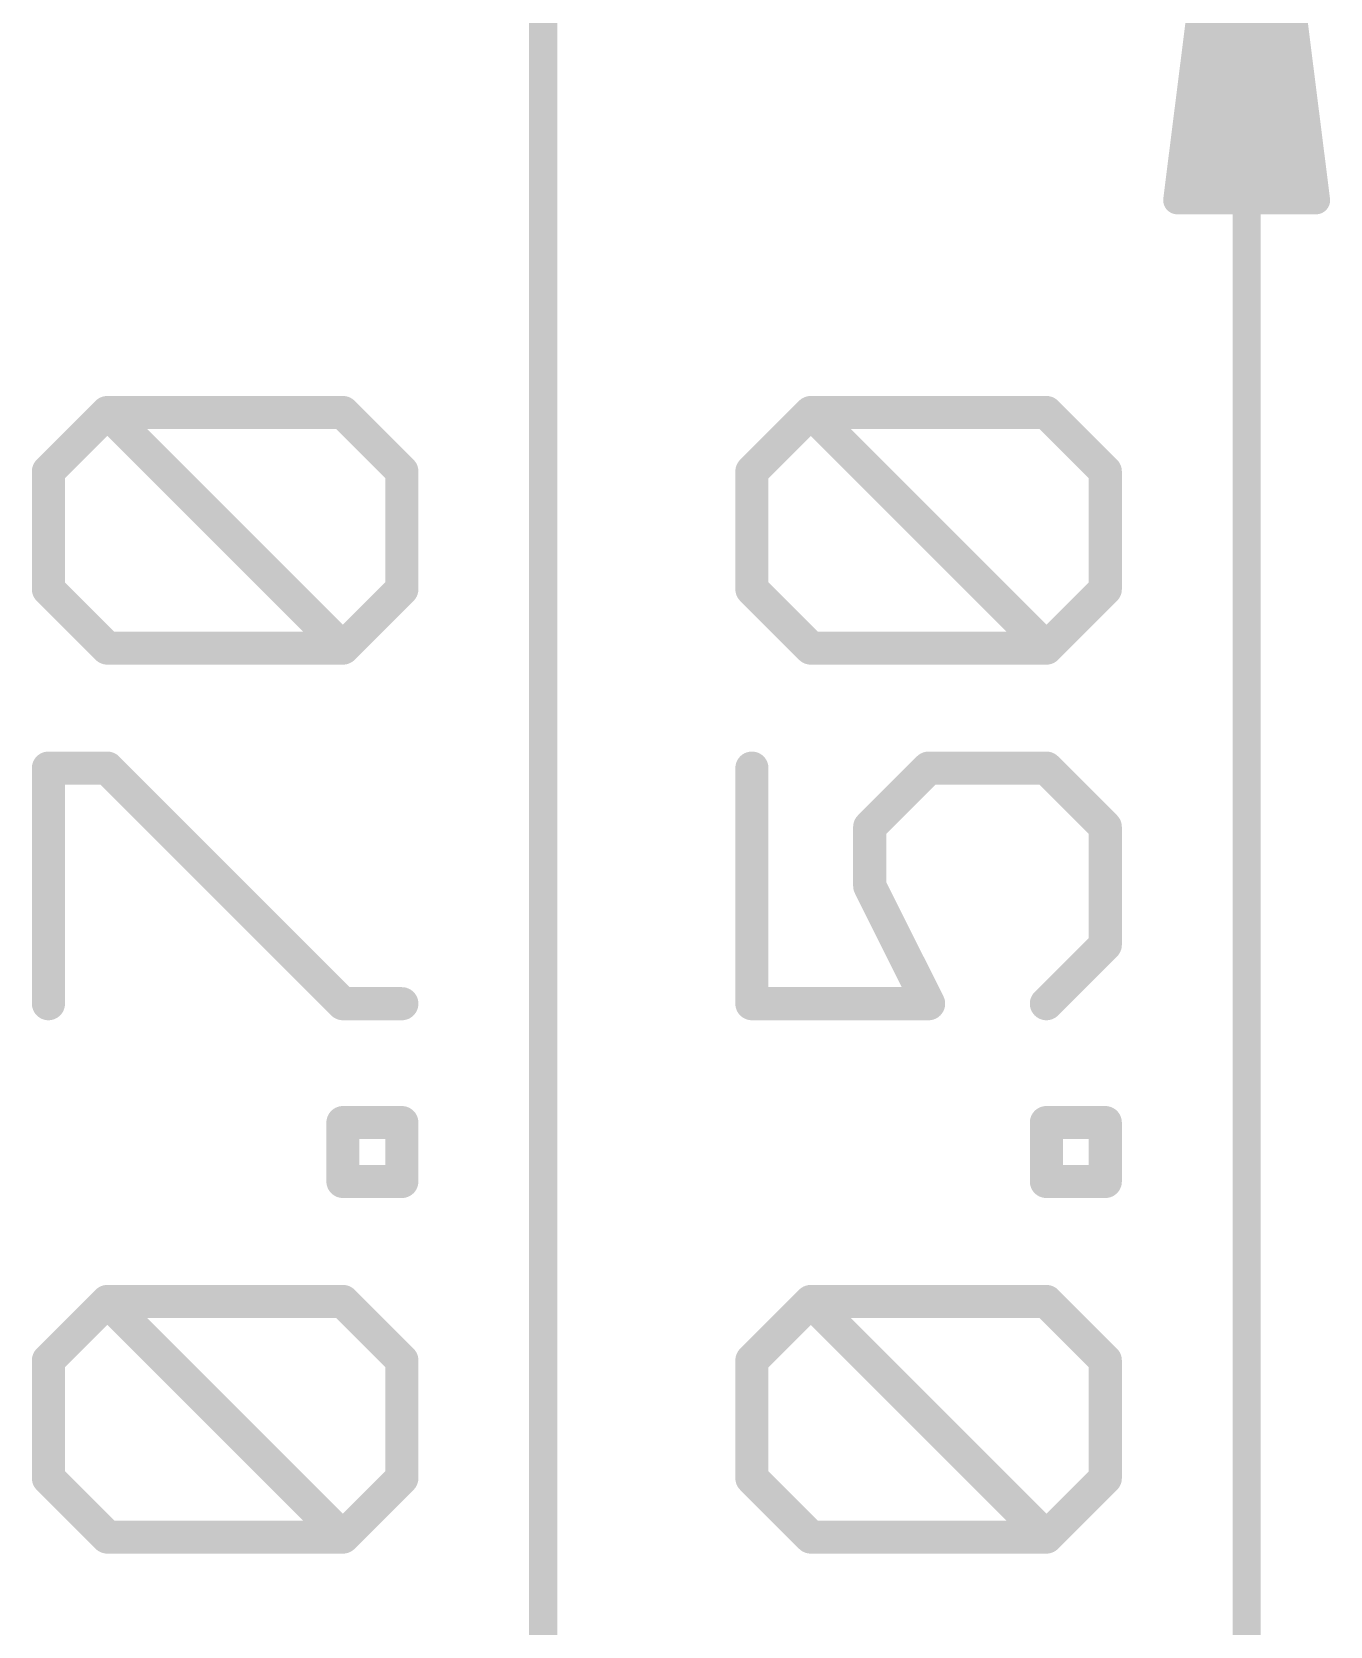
# Model space of a CAD drawing. Extents: x -13.2 to 24.1, y -14.7 to 9.9.
# Drawn here: x -13.21 to -7.24, y -8.47 to -1.13 of the extents above; entities that cross this region are included whole.
import ezdxf

# ---------------------------------------------------------------- set-up
doc = ezdxf.new("R2010")
doc.units = 0
doc.layers.add('47', color=253, linetype='CONTINUOUS')

msp = doc.modelspace()

# ---------------------------------------------------------------- linework, layer by layer
at = {"layer": '47'}
for points, const_width in [([(-10.8585, 3.1735), (-10.8585, -14.4765)], 0.13), ([(-7.62, 0.6335), (-7.9392, -1.9015)], 0.13), ([(-7.62, 0.6335), (-7.88, -1.9015)], 0.13), ([(-7.62, 0.6335), (-7.75, -1.9015)], 0.13), ([(-7.62, 0.6335), (-7.62, -11.9365)], 0.13), ([(-7.3008, -1.9015), (-7.62, 0.6335)], 0.13), ([(-7.49, -1.9015), (-7.62, 0.6335)], 0.13), ([(-7.36, -1.9015), (-7.62, 0.6335)], 0.13), ([(-7.9392, -1.9015), (-7.3008, -1.9015)], 0.13), ([(-13.1362, -3.1503), (-12.865, -2.8791)], 0.1524), ([(-12.865, -2.8791), (-11.7804, -2.8791)], 0.1524), ([(-11.7804, -3.9638), (-12.865, -2.8791)], 0.1524), ([(-11.7804, -2.8791), (-11.5092, -3.1503)], 0.1524), ([(-9.8977, -3.1503), (-9.6265, -2.8791)], 0.1524), ([(-9.6265, -2.8791), (-8.5419, -2.8791)], 0.1524), ([(-8.5419, -3.9638), (-9.6265, -2.8791)], 0.1524), ([(-8.5419, -2.8791), (-8.2707, -3.1503)], 0.1524), ([(-13.1362, -3.6926), (-13.1362, -3.1503)], 0.1524), ([(-11.5092, -3.1503), (-11.5092, -3.6926)], 0.1524), ([(-9.8977, -3.6926), (-9.8977, -3.1503)], 0.1524), ([(-8.2707, -3.1503), (-8.2707, -3.6926)], 0.1524), ([(-12.865, -3.9638), (-13.1362, -3.6926)], 0.1524), ([(-11.5092, -3.6926), (-11.7804, -3.9638)], 0.1524), ([(-9.6265, -3.9638), (-9.8977, -3.6926)], 0.1524), ([(-8.2707, -3.6926), (-8.5419, -3.9638)], 0.1524), ([(-11.7804, -3.9638), (-12.865, -3.9638)], 0.1524), ([(-8.5419, -3.9638), (-9.6265, -3.9638)], 0.1524), ([(-13.1362, -5.601), (-13.1362, -4.5163)], 0.1524), ([(-13.1362, -4.5163), (-12.865, -4.5163)], 0.1524), ([(-12.865, -4.5163), (-11.7804, -5.601)], 0.1524), ([(-9.8977, -4.5163), (-9.8977, -5.601)], 0.1524), ([(-9.3554, -4.7875), (-9.0842, -4.5163)], 0.1524), ([(-9.0842, -4.5163), (-8.5419, -4.5163)], 0.1524), ([(-8.5419, -4.5163), (-8.2707, -4.7875)], 0.1524), ([(-9.3554, -5.0586), (-9.3554, -4.7875)], 0.1524), ([(-8.2707, -4.7875), (-8.2707, -5.3298)], 0.1524), ([(-9.0842, -5.601), (-9.3554, -5.0586)], 0.1524), ([(-8.2707, -5.3298), (-8.5419, -5.601)], 0.1524), ([(-11.7804, -5.601), (-11.5092, -5.601)], 0.1524), ([(-9.8977, -5.601), (-9.0842, -5.601)], 0.1524), ([(-11.7804, -6.4195), (-11.7804, -6.1484)], 0.1524), ([(-11.7804, -6.1484), (-11.5092, -6.1484)], 0.1524), ([(-11.5092, -6.1484), (-11.5092, -6.4195)], 0.1524), ([(-8.5419, -6.4195), (-8.5419, -6.1484)], 0.1524), ([(-8.5419, -6.1484), (-8.2707, -6.1484)], 0.1524), ([(-8.2707, -6.1484), (-8.2707, -6.4195)], 0.1524), ([(-11.5092, -6.4195), (-11.7804, -6.4195)], 0.1524), ([(-8.2707, -6.4195), (-8.5419, -6.4195)], 0.1524), ([(-13.1362, -7.2432), (-12.865, -6.972)], 0.1524), ([(-12.865, -6.972), (-11.7804, -6.972)], 0.1524), ([(-11.7804, -8.0567), (-12.865, -6.972)], 0.1524), ([(-11.7804, -6.972), (-11.5092, -7.2432)], 0.1524), ([(-9.8977, -7.2432), (-9.6265, -6.972)], 0.1524), ([(-9.6265, -6.972), (-8.5419, -6.972)], 0.1524), ([(-8.5419, -8.0567), (-9.6265, -6.972)], 0.1524), ([(-8.5419, -6.972), (-8.2707, -7.2432)], 0.1524), ([(-13.1362, -7.7855), (-13.1362, -7.2432)], 0.1524), ([(-11.5092, -7.2432), (-11.5092, -7.7855)], 0.1524), ([(-9.8977, -7.7855), (-9.8977, -7.2432)], 0.1524), ([(-8.2707, -7.2432), (-8.2707, -7.7855)], 0.1524), ([(-12.865, -8.0567), (-13.1362, -7.7855)], 0.1524), ([(-11.5092, -7.7855), (-11.7804, -8.0567)], 0.1524), ([(-9.6265, -8.0567), (-9.8977, -7.7855)], 0.1524), ([(-8.2707, -7.7855), (-8.5419, -8.0567)], 0.1524), ([(-11.7804, -8.0567), (-12.865, -8.0567)], 0.1524), ([(-8.5419, -8.0567), (-9.6265, -8.0567)], 0.1524)]:
    msp.add_lwpolyline(points, dxfattribs=dict(at, const_width=const_width))
for points, const_width in [([(-7.9715, -1.8974, 1), (-7.907, -1.9056)], 0.065), ([(-7.9392, -1.869, 1), (-7.9392, -1.934)], 0.065), ([(-7.9123, -1.8982, 1), (-7.8477, -1.9048)], 0.065), ([(-7.7825, -1.8998, 1), (-7.7175, -1.9032)], 0.065), ([(-7.5225, -1.9032, 1), (-7.4575, -1.8998)], 0.065), ([(-7.3923, -1.9048, 1), (-7.3277, -1.8982)], 0.065), ([(-7.333, -1.9056, 1), (-7.2685, -1.8974)], 0.065), ([(-7.3008, -1.934, 1), (-7.3008, -1.869)], 0.065), ([(-12.8381, -2.8522, 1), (-12.892, -2.9061)], 0.0762), ([(-12.865, -2.841, 1), (-12.865, -2.9172)], 0.0762), ([(-12.8381, -2.9061, 1), (-12.892, -2.8522)], 0.0762), ([(-11.7534, -2.8522, 1), (-11.8073, -2.9061)], 0.0762), ([(-11.7804, -2.9172, 1), (-11.7804, -2.841)], 0.0762), ([(-9.5996, -2.8522, 1), (-9.6535, -2.9061)], 0.0762), ([(-9.6265, -2.841, 1), (-9.6265, -2.9172)], 0.0762), ([(-9.5996, -2.9061, 1), (-9.6535, -2.8522)], 0.0762), ([(-8.5149, -2.8522, 1), (-8.5688, -2.9061)], 0.0762), ([(-8.5419, -2.9172, 1), (-8.5419, -2.841)], 0.0762), ([(-13.0981, -3.1503, 1), (-13.1743, -3.1503)], 0.0762), ([(-11.4711, -3.1503, 1), (-11.5473, -3.1503)], 0.0762), ([(-9.8596, -3.1503, 1), (-9.9358, -3.1503)], 0.0762), ([(-8.2326, -3.1503, 1), (-8.3088, -3.1503)], 0.0762), ([(-13.1631, -3.1234, 1), (-13.1092, -3.1772)], 0.0762), ([(-11.5361, -3.1772, 1), (-11.4823, -3.1234)], 0.0762), ([(-9.9246, -3.1234, 1), (-9.8707, -3.1772)], 0.0762), ([(-8.2976, -3.1772, 1), (-8.2438, -3.1234)], 0.0762), ([(-13.1092, -3.6657, 1), (-13.1631, -3.7196)], 0.0762), ([(-13.1743, -3.6926, 1), (-13.0981, -3.6926)], 0.0762), ([(-11.5473, -3.6926, 1), (-11.4711, -3.6926)], 0.0762), ([(-11.4823, -3.7196, 1), (-11.5361, -3.6657)], 0.0762), ([(-9.8707, -3.6657, 1), (-9.9246, -3.7196)], 0.0762), ([(-9.9358, -3.6926, 1), (-9.8596, -3.6926)], 0.0762), ([(-8.3088, -3.6926, 1), (-8.2326, -3.6926)], 0.0762), ([(-8.2438, -3.7196, 1), (-8.2976, -3.6657)], 0.0762), ([(-12.865, -3.9257, 1), (-12.865, -4.0019)], 0.0762), ([(-11.7804, -4.0019, 1), (-11.7804, -3.9257)], 0.0762), ([(-9.6265, -3.9257, 1), (-9.6265, -4.0019)], 0.0762), ([(-8.5419, -4.0019, 1), (-8.5419, -3.9257)], 0.0762), ([(-12.892, -3.9907, 1), (-12.8381, -3.9369)], 0.0762), ([(-11.8073, -3.9369, 1), (-11.7534, -3.9907)], 0.0762), ([(-11.8073, -3.9907, 1), (-11.7534, -3.9369)], 0.0762), ([(-9.6535, -3.9907, 1), (-9.5996, -3.9369)], 0.0762), ([(-8.5688, -3.9369, 1), (-8.5149, -3.9907)], 0.0762), ([(-8.5688, -3.9907, 1), (-8.5149, -3.9369)], 0.0762), ([(-13.0981, -4.5163, 1), (-13.1743, -4.5163)], 0.0762), ([(-13.1362, -4.4782, 1), (-13.1362, -4.5544)], 0.0762), ([(-12.8381, -4.4894, 1), (-12.892, -4.5432)], 0.0762), ([(-12.865, -4.5544, 1), (-12.865, -4.4782)], 0.0762), ([(-9.8596, -4.5163, 1), (-9.9358, -4.5163)], 0.0762), ([(-9.0842, -4.4782, 1), (-9.0842, -4.5544)], 0.0762), ([(-9.0573, -4.5432, 1), (-9.1111, -4.4894)], 0.0762), ([(-8.5149, -4.4894, 1), (-8.5688, -4.5432)], 0.0762), ([(-8.5419, -4.5544, 1), (-8.5419, -4.4782)], 0.0762), ([(-9.3173, -4.7875, 1), (-9.3935, -4.7875)], 0.0762), ([(-9.3823, -4.7605, 1), (-9.3284, -4.8144)], 0.0762), ([(-8.2326, -4.7875, 1), (-8.3088, -4.7875)], 0.0762), ([(-8.2976, -4.8144, 1), (-8.2438, -4.7605)], 0.0762), ([(-9.3213, -5.0416, 1), (-9.3894, -5.0757)], 0.0762), ([(-9.3935, -5.0586, 1), (-9.3173, -5.0586)], 0.0762), ([(-8.2438, -5.3567, 1), (-8.2976, -5.3029)], 0.0762), ([(-8.3088, -5.3298, 1), (-8.2326, -5.3298)], 0.0762), ([(-13.1743, -5.601, 1), (-13.0981, -5.601)], 0.0762), ([(-11.7804, -5.5629, 1), (-11.7804, -5.6391)], 0.0762), ([(-11.8073, -5.6279, 1), (-11.7534, -5.574)], 0.0762), ([(-11.5092, -5.6391, 1), (-11.5092, -5.5629)], 0.0762), ([(-9.8977, -5.5629, 1), (-9.8977, -5.6391)], 0.0762), ([(-9.9358, -5.601, 1), (-9.8596, -5.601)], 0.0762), ([(-9.1183, -5.618, 1), (-9.0501, -5.5839)], 0.0762), ([(-9.0842, -5.6391, 1), (-9.0842, -5.5629)], 0.0762), ([(-8.5688, -5.574, 1), (-8.5149, -5.6279)], 0.0762), ([(-11.7423, -6.1484, 1), (-11.8185, -6.1484)], 0.0762), ([(-11.7804, -6.1103, 1), (-11.7804, -6.1865)], 0.0762), ([(-11.4711, -6.1484, 1), (-11.5473, -6.1484)], 0.0762), ([(-11.5092, -6.1865, 1), (-11.5092, -6.1103)], 0.0762), ([(-8.5038, -6.1484, 1), (-8.58, -6.1484)], 0.0762), ([(-8.5419, -6.1103, 1), (-8.5419, -6.1865)], 0.0762), ([(-8.2326, -6.1484, 1), (-8.3088, -6.1484)], 0.0762), ([(-8.2707, -6.1865, 1), (-8.2707, -6.1103)], 0.0762), ([(-11.7804, -6.3814, 1), (-11.7804, -6.4576)], 0.0762), ([(-11.8185, -6.4195, 1), (-11.7423, -6.4195)], 0.0762), ([(-11.5473, -6.4195, 1), (-11.4711, -6.4195)], 0.0762), ([(-11.5092, -6.4576, 1), (-11.5092, -6.3814)], 0.0762), ([(-8.5419, -6.3814, 1), (-8.5419, -6.4576)], 0.0762), ([(-8.58, -6.4195, 1), (-8.5038, -6.4195)], 0.0762), ([(-8.3088, -6.4195, 1), (-8.2326, -6.4195)], 0.0762), ([(-8.2707, -6.4576, 1), (-8.2707, -6.3814)], 0.0762), ([(-12.8381, -6.9451, 1), (-12.892, -6.999)], 0.0762), ([(-12.865, -6.9339, 1), (-12.865, -7.0101)], 0.0762), ([(-12.8381, -6.999, 1), (-12.892, -6.9451)], 0.0762), ([(-11.7534, -6.9451, 1), (-11.8073, -6.999)], 0.0762), ([(-11.7804, -7.0101, 1), (-11.7804, -6.9339)], 0.0762), ([(-9.5996, -6.9451, 1), (-9.6535, -6.999)], 0.0762), ([(-9.6265, -6.9339, 1), (-9.6265, -7.0101)], 0.0762), ([(-9.5996, -6.999, 1), (-9.6535, -6.9451)], 0.0762), ([(-8.5149, -6.9451, 1), (-8.5688, -6.999)], 0.0762), ([(-8.5419, -7.0101, 1), (-8.5419, -6.9339)], 0.0762), ([(-13.0981, -7.2432, 1), (-13.1743, -7.2432)], 0.0762), ([(-13.1631, -7.2163, 1), (-13.1092, -7.2701)], 0.0762), ([(-11.4711, -7.2432, 1), (-11.5473, -7.2432)], 0.0762), ([(-11.5361, -7.2701, 1), (-11.4823, -7.2163)], 0.0762), ([(-9.8596, -7.2432, 1), (-9.9358, -7.2432)], 0.0762), ([(-9.9246, -7.2163, 1), (-9.8707, -7.2701)], 0.0762), ([(-8.2326, -7.2432, 1), (-8.3088, -7.2432)], 0.0762), ([(-8.2976, -7.2701, 1), (-8.2438, -7.2163)], 0.0762), ([(-13.1092, -7.7586, 1), (-13.1631, -7.8125)], 0.0762), ([(-13.1743, -7.7855, 1), (-13.0981, -7.7855)], 0.0762), ([(-11.5473, -7.7855, 1), (-11.4711, -7.7855)], 0.0762), ([(-11.4823, -7.8125, 1), (-11.5361, -7.7586)], 0.0762), ([(-9.8707, -7.7586, 1), (-9.9246, -7.8125)], 0.0762), ([(-9.9358, -7.7855, 1), (-9.8596, -7.7855)], 0.0762), ([(-8.3088, -7.7855, 1), (-8.2326, -7.7855)], 0.0762), ([(-8.2438, -7.8125, 1), (-8.2976, -7.7586)], 0.0762), ([(-12.865, -8.0186, 1), (-12.865, -8.0948)], 0.0762), ([(-12.892, -8.0836, 1), (-12.8381, -8.0297)], 0.0762), ([(-11.8073, -8.0297, 1), (-11.7534, -8.0836)], 0.0762), ([(-11.8073, -8.0836, 1), (-11.7534, -8.0297)], 0.0762), ([(-11.7804, -8.0948, 1), (-11.7804, -8.0186)], 0.0762), ([(-9.6265, -8.0186, 1), (-9.6265, -8.0948)], 0.0762), ([(-9.6535, -8.0836, 1), (-9.5996, -8.0297)], 0.0762), ([(-8.5688, -8.0297, 1), (-8.5149, -8.0836)], 0.0762), ([(-8.5688, -8.0836, 1), (-8.5149, -8.0297)], 0.0762), ([(-8.5419, -8.0948, 1), (-8.5419, -8.0186)], 0.0762)]:
    msp.add_lwpolyline(points, format="xyb", dxfattribs=dict(at, const_width=const_width))

doc.saveas('drawing.dxf')
